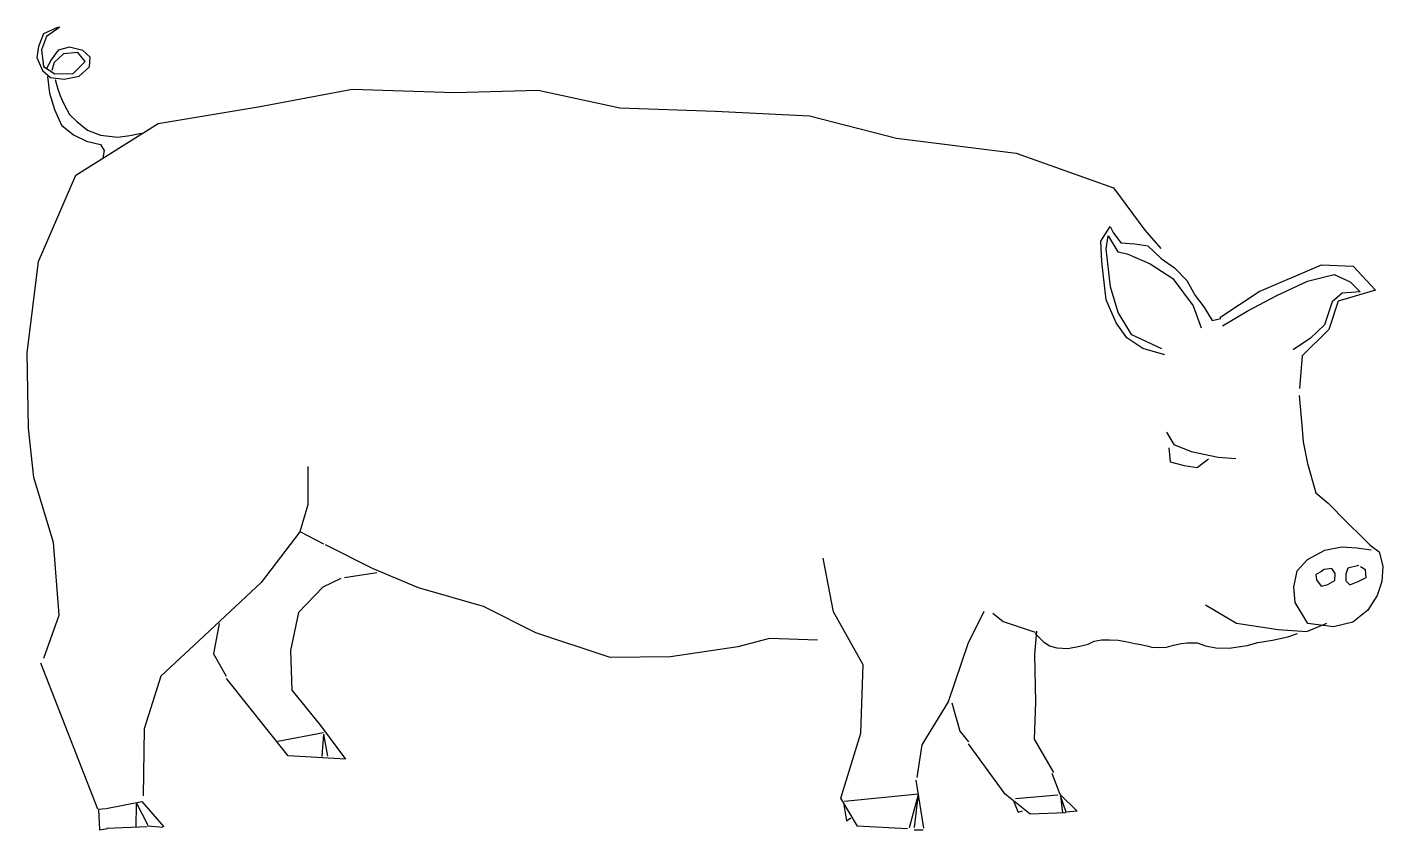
# Model space of a CAD drawing. Header units: millimetres. Extents: x -1489.666 to -1488.741, y 1783.09 to 1783.637.
import ezdxf

# ---------------------------------------------------------------- set-up
doc = ezdxf.new("R2010")
doc.units = ezdxf.units.MM
doc.header["$LTSCALE"] = 10
doc.layers.add('Animais', color=2, linetype='Continuous')

msp = doc.modelspace()

# ---------------------------------------------------------------- linework, layer by layer
at = {"layer": 'Animais'}
for p, q in [((-1489.6446, 1783.63743), (-1489.65469, 1783.63273)), ((-1489.64352, 1783.63735), (-1489.65265, 1783.63096)), ((-1489.65469, 1783.63273), (-1489.65801, 1783.6243)), ((-1489.65265, 1783.63096), (-1489.65601, 1783.62199)), ((-1489.65801, 1783.6243), (-1489.65909, 1783.61679)), ((-1489.65601, 1783.62199), (-1489.65467, 1783.61051)), ((-1489.64465, 1783.62171), (-1489.64947, 1783.61501)), ((-1489.64103, 1783.61928), (-1489.64743, 1783.61324)), ((-1489.63691, 1783.62386), (-1489.64465, 1783.62171)), ((-1489.63122, 1783.6202), (-1489.64103, 1783.61928)), ((-1489.62787, 1783.62158), (-1489.63691, 1783.62386)), ((-1489.62625, 1783.61388), (-1489.63122, 1783.6202)), ((-1489.62279, 1783.61688), (-1489.62787, 1783.62158)), ((-1489.65909, 1783.61679), (-1489.6554, 1783.60785)), ((-1489.6554, 1783.60785), (-1489.64978, 1783.60311)), ((-1489.65467, 1783.61051), (-1489.6469, 1783.60561)), ((-1489.64947, 1783.61501), (-1489.65259, 1783.60927)), ((-1489.64743, 1783.61324), (-1489.6489, 1783.60792)), ((-1489.63442, 1783.60579), (-1489.62625, 1783.61388)), ((-1489.63023, 1783.60386), (-1489.62325, 1783.61041)), ((-1489.62325, 1783.61041), (-1489.62279, 1783.61688)), ((-1489.6519, 1783.6038), (-1489.65056, 1783.59232)), ((-1489.64978, 1783.60311), (-1489.64066, 1783.60191)), ((-1489.6469, 1783.60561), (-1489.63442, 1783.60579)), ((-1489.64663, 1783.60179), (-1489.64494, 1783.59517)), ((-1489.64066, 1783.60191), (-1489.63023, 1783.60386)), ((-1489.65056, 1783.59232), (-1489.64703, 1783.58122)), ((-1489.64494, 1783.59517), (-1489.64313, 1783.59016)), ((-1489.64313, 1783.59016), (-1489.64079, 1783.58511)), ((-1489.50701, 1783.58334), (-1489.44411, 1783.59515)), ((-1489.44411, 1783.59515), (-1489.37424, 1783.59273)), ((-1489.37424, 1783.59273), (-1489.31728, 1783.59448)), ((-1489.31728, 1783.59448), (-1489.26174, 1783.5823)), ((-1489.64703, 1783.58122), (-1489.64238, 1783.57059)), ((-1489.64079, 1783.58511), (-1489.63698, 1783.57779)), ((-1489.57644, 1783.57176), (-1489.50701, 1783.58334)), ((-1489.26174, 1783.5823), (-1489.19652, 1783.58004)), ((-1489.19652, 1783.58004), (-1489.13227, 1783.57688)), ((-1489.63698, 1783.57779), (-1489.6319, 1783.57309)), ((-1489.6327, 1783.5364), (-1489.57644, 1783.57176)), ((-1489.6319, 1783.57309), (-1489.62475, 1783.56715)), ((-1489.13227, 1783.57688), (-1489.0731, 1783.56177)), ((-1489.64238, 1783.57059), (-1489.63418, 1783.56403)), ((-1489.63418, 1783.56403), (-1489.62529, 1783.5596)), ((-1489.62475, 1783.56715), (-1489.61578, 1783.56379)), ((-1489.61578, 1783.56379), (-1489.60396, 1783.5624)), ((-1489.60396, 1783.5624), (-1489.59576, 1783.56343)), ((-1489.59576, 1783.56343), (-1489.58806, 1783.56505)), ((-1489.0731, 1783.56177), (-1488.99138, 1783.55147)), ((-1489.62529, 1783.5596), (-1489.6157, 1783.55728)), ((-1489.6157, 1783.55728), (-1489.61328, 1783.55331)), ((-1489.61328, 1783.55331), (-1489.61421, 1783.54796)), ((-1488.99138, 1783.55147), (-1488.92504, 1783.52772)), ((-1489.65805, 1783.47758), (-1489.6327, 1783.5364)), ((-1488.92504, 1783.52772), (-1488.90365, 1783.499)), ((-1488.93377, 1783.49139), (-1488.92739, 1783.50144)), ((-1488.92739, 1783.50144), (-1488.92527, 1783.49725)), ((-1488.92527, 1783.49725), (-1488.92011, 1783.49041)), ((-1488.90365, 1783.499), (-1488.89289, 1783.4865)), ((-1488.93315, 1783.4776), (-1488.93377, 1783.49139)), ((-1488.9301, 1783.48628), (-1488.92866, 1783.49507)), ((-1488.92866, 1783.49507), (-1488.92218, 1783.48409)), ((-1488.92011, 1783.49041), (-1488.91047, 1783.48971)), ((-1488.91047, 1783.48971), (-1488.9017, 1783.48827)), ((-1488.9017, 1783.48827), (-1488.89264, 1783.47954)), ((-1488.92714, 1783.46019), (-1488.9301, 1783.48628)), ((-1488.92218, 1783.48409), (-1488.91582, 1783.48282)), ((-1488.91582, 1783.48282), (-1488.90016, 1783.47603)), ((-1488.89264, 1783.47954), (-1488.8834, 1783.47321)), ((-1489.66581, 1783.41535), (-1489.65805, 1783.47758)), ((-1488.93212, 1783.46945), (-1488.93315, 1783.4776)), ((-1488.93018, 1783.45152), (-1488.93212, 1783.46945)), ((-1488.90016, 1783.47603), (-1488.88473, 1783.46603)), ((-1488.8834, 1783.47321), (-1488.87515, 1783.46453)), ((-1488.82582, 1783.45712), (-1488.78322, 1783.47523)), ((-1488.78322, 1783.47523), (-1488.76179, 1783.47449)), ((-1488.76179, 1783.47449), (-1488.7465, 1783.4581)), ((-1488.92193, 1783.44284), (-1488.92714, 1783.46019)), ((-1488.88473, 1783.46603), (-1488.87074, 1783.44724)), ((-1488.87515, 1783.46453), (-1488.86942, 1783.45442)), ((-1488.8137, 1783.45444), (-1488.79281, 1783.46426)), ((-1488.79281, 1783.46426), (-1488.77473, 1783.46861)), ((-1488.77473, 1783.46861), (-1488.76378, 1783.46378)), ((-1488.76378, 1783.46378), (-1488.75701, 1783.45682)), ((-1488.92325, 1783.43566), (-1488.93018, 1783.45152)), ((-1488.86942, 1783.45442), (-1488.86351, 1783.44671)), ((-1488.85255, 1783.43939), (-1488.82582, 1783.45712)), ((-1488.83385, 1783.44377), (-1488.8137, 1783.45444)), ((-1488.77195, 1783.45059), (-1488.77822, 1783.43122)), ((-1488.76918, 1783.45608), (-1488.77607, 1783.45011)), ((-1488.7465, 1783.4581), (-1488.77195, 1783.45059)), ((-1488.75701, 1783.45682), (-1488.76918, 1783.45608)), ((-1488.91253, 1783.42761), (-1488.92193, 1783.44284)), ((-1488.87074, 1783.44724), (-1488.86536, 1783.4323)), ((-1488.86351, 1783.44671), (-1488.85773, 1783.4374)), ((-1488.85073, 1783.43367), (-1488.83385, 1783.44377)), ((-1488.77607, 1783.45011), (-1488.78124, 1783.43432)), ((-1488.91592, 1783.42543), (-1488.92325, 1783.43566)), ((-1488.85773, 1783.4374), (-1488.85199, 1783.43861)), ((-1488.78124, 1783.43432), (-1488.79077, 1783.4253)), ((-1488.90513, 1783.41818), (-1488.91592, 1783.42543)), ((-1488.89222, 1783.41806), (-1488.91253, 1783.42761)), ((-1488.79077, 1783.4253), (-1488.80266, 1783.41727)), ((-1488.77822, 1783.43122), (-1488.79656, 1783.4132)), ((-1489.66479, 1783.36402), (-1489.66581, 1783.41535)), ((-1488.8901, 1783.41387), (-1488.90513, 1783.41818)), ((-1488.79656, 1783.4132), (-1488.79827, 1783.39087)), ((-1488.79843, 1783.38624), (-1488.79667, 1783.3659)), ((-1489.66129, 1783.33032), (-1489.66479, 1783.36402)), ((-1488.88894, 1783.36123), (-1488.8839, 1783.35279)), ((-1488.79667, 1783.3659), (-1488.79588, 1783.35453)), ((-1488.88728, 1783.35061), (-1488.88637, 1783.34085)), ((-1488.8839, 1783.35279), (-1488.87214, 1783.3479)), ((-1488.79588, 1783.35453), (-1488.7929, 1783.33976)), ((-1488.88637, 1783.34085), (-1488.87685, 1783.33854)), ((-1488.87214, 1783.3479), (-1488.85384, 1783.34416)), ((-1488.86807, 1783.3371), (-1488.86038, 1783.34301)), ((-1488.85384, 1783.34416), (-1488.84179, 1783.34329)), ((-1488.7929, 1783.33976), (-1488.78707, 1783.31993)), ((-1489.47448, 1783.33783), (-1489.47446, 1783.31171)), ((-1488.87685, 1783.33854), (-1488.86807, 1783.3371)), ((-1489.64791, 1783.28601), (-1489.66129, 1783.33032)), ((-1488.78707, 1783.31993), (-1488.77869, 1783.31286)), ((-1488.77869, 1783.31286), (-1488.76591, 1783.29981)), ((-1489.47446, 1783.31171), (-1489.47976, 1783.29324)), ((-1488.76591, 1783.29981), (-1488.75536, 1783.28935)), ((-1489.64403, 1783.23644), (-1489.64791, 1783.28601)), ((-1489.47976, 1783.29324), (-1489.50614, 1783.25871)), ((-1489.47951, 1783.29318), (-1489.46374, 1783.28502)), ((-1489.43026, 1783.26821), (-1489.46235, 1783.28425)), ((-1488.75536, 1783.28935), (-1488.75008, 1783.28412)), ((-1489.11602, 1783.23866), (-1489.12314, 1783.27528)), ((-1488.79278, 1783.27426), (-1488.78101, 1783.28069)), ((-1488.78101, 1783.28069), (-1488.76953, 1783.2831)), ((-1488.76953, 1783.2831), (-1488.75909, 1783.28235)), ((-1488.75909, 1783.28235), (-1488.74951, 1783.28085)), ((-1488.75008, 1783.28412), (-1488.74395, 1783.27964)), ((-1488.74395, 1783.27964), (-1488.74143, 1783.26975)), ((-1489.39901, 1783.255), (-1489.43026, 1783.26821)), ((-1488.8022, 1783.25554), (-1488.79979, 1783.26668)), ((-1488.79979, 1783.26668), (-1488.79278, 1783.27426)), ((-1488.78294, 1783.2664), (-1488.78705, 1783.26414)), ((-1488.78147, 1783.26745), (-1488.78317, 1783.26641)), ((-1488.7763, 1783.26824), (-1488.78147, 1783.26745)), ((-1488.77399, 1783.26482), (-1488.7763, 1783.26824)), ((-1488.76525, 1783.2684), (-1488.7667, 1783.26432)), ((-1488.75792, 1783.27019), (-1488.76525, 1783.2684)), ((-1488.75325, 1783.2673), (-1488.75658, 1783.2694)), ((-1488.75292, 1783.26216), (-1488.75325, 1783.2673)), ((-1488.74143, 1783.26975), (-1488.74218, 1783.2593)), ((-1489.50614, 1783.25871), (-1489.54856, 1783.21914)), ((-1489.45195, 1783.2615), (-1489.46428, 1783.2554)), ((-1489.44951, 1783.26199), (-1489.42728, 1783.26554)), ((-1488.78705, 1783.26414), (-1488.78662, 1783.26039)), ((-1488.78662, 1783.26039), (-1488.78344, 1783.25621)), ((-1488.78344, 1783.25621), (-1488.77895, 1783.25728)), ((-1488.77895, 1783.25728), (-1488.77411, 1783.25995)), ((-1488.77411, 1783.25995), (-1488.77399, 1783.26482)), ((-1488.7667, 1783.26432), (-1488.76679, 1783.25991)), ((-1488.76679, 1783.25991), (-1488.76397, 1783.25715)), ((-1488.76397, 1783.25715), (-1488.75824, 1783.25929)), ((-1488.75824, 1783.25929), (-1488.75292, 1783.26216)), ((-1488.74218, 1783.2593), (-1488.74529, 1783.24982)), ((-1489.46428, 1783.2554), (-1489.48074, 1783.23825)), ((-1489.35468, 1783.24227), (-1489.39901, 1783.255)), ((-1488.80135, 1783.24497), (-1488.8022, 1783.25554)), ((-1488.74529, 1783.24982), (-1488.75166, 1783.23977)), ((-1489.48074, 1783.23825), (-1489.4863, 1783.21232)), ((-1489.31892, 1783.22424), (-1489.35468, 1783.24227)), ((-1489.09582, 1783.20251), (-1489.11602, 1783.23866)), ((-1489.01341, 1783.23883), (-1489.02443, 1783.21683)), ((-1488.8623, 1783.24339), (-1488.84121, 1783.23086)), ((-1488.7927, 1783.2306), (-1488.80135, 1783.24497)), ((-1488.75166, 1783.23977), (-1488.76194, 1783.23162)), ((-1489.65438, 1783.20696), (-1489.64403, 1783.23644)), ((-1489.53497, 1783.2307), (-1489.5388, 1783.20991)), ((-1489.00739, 1783.23775), (-1489.00033, 1783.23207)), ((-1489.00033, 1783.23207), (-1488.97848, 1783.22475)), ((-1488.84121, 1783.23086), (-1488.81293, 1783.22662)), ((-1488.79325, 1783.2252), (-1488.77965, 1783.23083)), ((-1488.77508, 1783.22852), (-1488.7927, 1783.2306)), ((-1488.76194, 1783.23162), (-1488.77508, 1783.22852)), ((-1489.2682, 1783.20756), (-1489.31892, 1783.22424)), ((-1489.15955, 1783.22058), (-1489.1812, 1783.2148)), ((-1489.12694, 1783.21945), (-1489.15955, 1783.22058)), ((-1488.9775, 1783.22546), (-1488.97898, 1783.20966)), ((-1488.97841, 1783.22378), (-1488.97294, 1783.21844)), ((-1488.93826, 1783.21864), (-1488.93324, 1783.21962)), ((-1488.93324, 1783.21962), (-1488.92784, 1783.21968)), ((-1488.92784, 1783.21968), (-1488.92201, 1783.21927)), ((-1488.81668, 1783.21932), (-1488.80615, 1783.22171)), ((-1488.81293, 1783.22662), (-1488.79325, 1783.2252)), ((-1488.80615, 1783.22171), (-1488.79969, 1783.22394)), ((-1489.54856, 1783.21914), (-1489.57458, 1783.19486)), ((-1489.4863, 1783.21232), (-1489.48537, 1783.18524)), ((-1489.1812, 1783.2148), (-1489.22714, 1783.208)), ((-1489.02443, 1783.21683), (-1489.03793, 1783.17719)), ((-1488.97294, 1783.21844), (-1488.96866, 1783.21543)), ((-1488.96866, 1783.21543), (-1488.96379, 1783.21418)), ((-1488.96379, 1783.21418), (-1488.95618, 1783.21363)), ((-1488.95618, 1783.21363), (-1488.94796, 1783.21529)), ((-1488.94796, 1783.21529), (-1488.94246, 1783.21669)), ((-1488.94246, 1783.21669), (-1488.93826, 1783.21864)), ((-1488.92201, 1783.21927), (-1488.91667, 1783.21843)), ((-1488.91667, 1783.21843), (-1488.91047, 1783.21708)), ((-1488.91047, 1783.21708), (-1488.90647, 1783.21635)), ((-1488.90678, 1783.21641), (-1488.90229, 1783.21538)), ((-1488.90229, 1783.21538), (-1488.89896, 1783.21467)), ((-1488.89896, 1783.21467), (-1488.89361, 1783.21429)), ((-1488.89361, 1783.21429), (-1488.88891, 1783.21465)), ((-1488.88891, 1783.21465), (-1488.88426, 1783.21595)), ((-1488.88426, 1783.21595), (-1488.87881, 1783.21697)), ((-1488.87881, 1783.21697), (-1488.87479, 1783.21761)), ((-1488.87479, 1783.21761), (-1488.87351, 1783.21752)), ((-1488.87352, 1783.21757), (-1488.86811, 1783.21763)), ((-1488.86811, 1783.21763), (-1488.86242, 1783.21542)), ((-1488.86242, 1783.21542), (-1488.85532, 1783.21401)), ((-1488.85532, 1783.21401), (-1488.84633, 1783.21381)), ((-1488.84633, 1783.21381), (-1488.83405, 1783.21562)), ((-1488.83405, 1783.21562), (-1488.82669, 1783.21779)), ((-1488.82669, 1783.21779), (-1488.81668, 1783.21932)), ((-1489.65677, 1783.20384), (-1489.61777, 1783.10421)), ((-1489.5388, 1783.20991), (-1489.53008, 1783.19476)), ((-1489.22714, 1783.208), (-1489.2682, 1783.20756)), ((-1489.09743, 1783.15593), (-1489.09582, 1783.20251)), ((-1488.97898, 1783.20966), (-1488.97824, 1783.17699)), ((-1489.57458, 1783.19486), (-1489.58609, 1783.15888)), ((-1489.48785, 1783.14055), (-1489.52986, 1783.19331)), ((-1489.48537, 1783.18524), (-1489.46568, 1783.16124)), ((-1489.03793, 1783.17719), (-1489.05573, 1783.14796)), ((-1489.03532, 1783.17657), (-1489.02983, 1783.15722)), ((-1488.97824, 1783.17699), (-1488.97912, 1783.15183)), ((-1489.58609, 1783.15888), (-1489.58674, 1783.1132)), ((-1489.49493, 1783.15056), (-1489.46367, 1783.15627)), ((-1489.46568, 1783.16124), (-1489.44876, 1783.13827)), ((-1489.46374, 1783.15534), (-1489.46484, 1783.13997)), ((-1489.46374, 1783.15534), (-1489.46109, 1783.14016)), ((-1489.11109, 1783.11163), (-1489.09743, 1783.15593)), ((-1489.02983, 1783.15722), (-1489.02405, 1783.1499)), ((-1489.05573, 1783.14796), (-1489.0593, 1783.1257)), ((-1488.99907, 1783.11428), (-1489.02399, 1783.14872)), ((-1488.97912, 1783.15183), (-1488.96592, 1783.12899)), ((-1489.44876, 1783.13827), (-1489.48785, 1783.14055)), ((-1488.96705, 1783.12856), (-1488.96176, 1783.11439)), ((-1489.05979, 1783.12376), (-1489.05468, 1783.09122)), ((-1489.61195, 1783.10458), (-1489.58762, 1783.10943)), ((-1489.58762, 1783.10943), (-1489.57267, 1783.09215)), ((-1489.09963, 1783.09258), (-1489.11109, 1783.11163)), ((-1489.10845, 1783.10946), (-1489.05817, 1783.11445)), ((-1489.05821, 1783.11388), (-1489.06442, 1783.09135)), ((-1489.05817, 1783.11445), (-1489.06096, 1783.09167)), ((-1488.98182, 1783.10062), (-1488.99907, 1783.11428)), ((-1488.99312, 1783.10919), (-1488.99019, 1783.10208)), ((-1488.99182, 1783.11139), (-1488.96294, 1783.1139)), ((-1488.96176, 1783.11439), (-1488.94998, 1783.10263)), ((-1488.95748, 1783.10202), (-1488.96127, 1783.11321)), ((-1488.96127, 1783.11321), (-1488.95981, 1783.10161)), ((-1489.61229, 1783.10431), (-1489.61716, 1783.10396)), ((-1489.61716, 1783.10396), (-1489.61654, 1783.09007)), ((-1489.59135, 1783.1076), (-1489.59157, 1783.09201)), ((-1489.5913, 1783.10819), (-1489.58339, 1783.09322)), ((-1489.10911, 1783.10835), (-1489.10712, 1783.09615)), ((-1488.99019, 1783.10208), (-1488.98725, 1783.10302)), ((-1488.95754, 1783.10165), (-1488.98182, 1783.10062)), ((-1488.94998, 1783.10263), (-1488.95748, 1783.10202)), ((-1489.61654, 1783.09007), (-1489.61095, 1783.09083)), ((-1489.61156, 1783.09109), (-1489.58398, 1783.09234)), ((-1489.58343, 1783.09263), (-1489.57329, 1783.0919)), ((-1489.10712, 1783.09615), (-1489.1041, 1783.09823)), ((-1489.0999, 1783.09275), (-1489.06561, 1783.09086)), ((-1489.06108, 1783.08996), (-1489.05476, 1783.09007))]:
    msp.add_line(p, q, dxfattribs=at)

doc.saveas('drawing.dxf')
